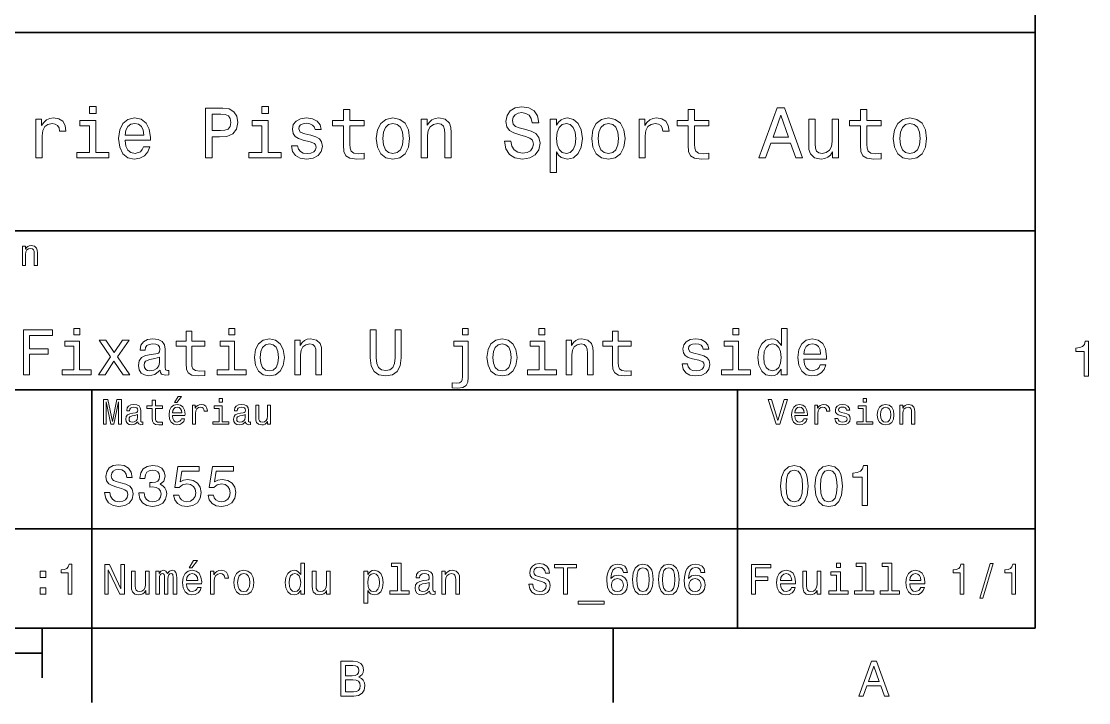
# Model space of a CAD drawing. Extents: x 0 to 420, y 0 to 297.
# Drawn here: x 307.9 to 415.4, y 2.5 to 71.1 of the extents above; entities that cross this region are included whole.
import ezdxf

# ---------------------------------------------------------------- set-up
doc = ezdxf.new("R2010")
doc.units = 0

msp = doc.modelspace()

# ---------------------------------------------------------------- linework, layer by layer
at = {"color": 7, "lineweight": 35}
for p, q in [((410, 10), (410, 287)), ((220, 70), (410, 70)), ((410, 70), (410, 10)), ((285, 50), (410, 50)), ((285, 34), (410, 34)), ((380, 10), (380, 34)), ((285, 20), (410, 20)), ((10, 10), (410, 10)), ((220, 10), (410, 10)), ((110, 7.5), (310, 7.5))]:
    msp.add_line(p, q, dxfattribs=at)
at = {"color": 7, "lineweight": 35, "ltscale": 0.35}
msp.add_line((315, 20), (315, 34), dxfattribs=at)
at = {"color": 7, "lineweight": 35, "ltscale": 0.25}
msp.add_line((315, 10), (315, 20), dxfattribs=at)
at = {"color": 7, "lineweight": 35, "ltscale": 0.125}
msp.add_line((310, 10), (310, 5), dxfattribs=at)
at = {"color": 7, "lineweight": 35, "ltscale": 0.1875}
for p, q in [((315, 10), (315, 2.5)), ((367.5, 10), (367.5, 2.5))]:
    msp.add_line(p, q, dxfattribs=at)
at = {"color": 7, "lineweight": 13}
for points in [[(315.439484, 62.554031), (314.76944, 62.554031), (314.76944, 61.833572), (315.439484, 61.833572)], [(326.462524, 57.381123), (327.125366, 57.381123), (327.125366, 59.492073), (327.860229, 59.492073), (328.602295, 59.528095), (329.193085, 59.780258), (329.574921, 60.270172), (329.70462, 60.940201), (329.60376, 61.559795), (329.315552, 62.013687), (328.840057, 62.287464), (328.19165, 62.381123), (326.462524, 62.381123)], [(332.788177, 62.554031), (332.118164, 62.554031), (332.118164, 61.833572), (332.788177, 61.833572)], [(357.20462, 59.030979), (356.549011, 59.030979), (356.693085, 58.267288), (357.053314, 57.70533), (357.608063, 57.366714), (358.357361, 57.244236), (359.099426, 57.359509), (359.654175, 57.67651), (360.007202, 58.17363), (360.136902, 58.82925), (360.028809, 59.420029), (359.726227, 59.801872), (359.236328, 60.054031), (358.580688, 60.241352), (358.018738, 60.378242), (357.651306, 60.536743), (357.442383, 60.767288), (357.377533, 61.127522), (357.442383, 61.451729), (357.6297, 61.696686), (357.917877, 61.862389), (358.314117, 61.920029), (358.71759, 61.84798), (359.034576, 61.653458), (359.24353, 61.32925), (359.344391, 60.889767), (360, 60.889767), (360, 60.904179), (359.884735, 61.581409), (359.546112, 62.085732), (359.01297, 62.402737), (358.292511, 62.510807), (357.644104, 62.402737), (357.139771, 62.100143), (356.815552, 61.631844), (356.700287, 61.026657), (356.793945, 60.486309), (357.067719, 60.118874), (357.5, 59.873917), (358.09079, 59.6866), (358.674347, 59.520893), (359.113831, 59.362389), (359.380402, 59.131844), (359.47406, 58.757202), (359.387604, 58.375359), (359.164276, 58.087173), (358.825653, 57.907059), (358.386169, 57.849422), (357.896271, 57.928673), (357.521606, 58.159222), (357.283875, 58.533859)], [(382.175781, 57.381123), (382.838623, 57.381123), (383.364563, 58.850864), (385.360229, 58.850864), (385.886169, 57.381123), (386.563416, 57.381123), (384.733429, 62.388329), (383.998566, 62.388329)], [(309.380402, 57.381123), (310.014404, 57.381123), (310.014404, 59.592937), (310.079254, 60.12608), (310.273773, 60.507923), (310.59079, 60.738472), (311.015839, 60.817722), (311.332855, 60.767288), (311.570618, 60.623199), (311.714691, 60.378242), (311.765137, 60.046829), (312.406342, 60.046829), (312.319885, 60.630402), (312.082123, 61.048271), (311.685883, 61.30043), (311.145538, 61.386887), (310.778107, 61.32925), (310.46109, 61.185158), (310.180115, 60.940201), (309.956757, 60.608788), (309.956757, 61.25), (309.380402, 61.25)], [(318.371765, 59.131844), (320.907776, 59.131844), (320.914978, 59.427231), (320.799713, 60.255764), (320.482697, 60.875359), (319.978394, 61.25), (319.30835, 61.386887), (318.65274, 61.242794), (318.148407, 60.839336), (317.824219, 60.183716), (317.708923, 59.319164), (317.816986, 58.432995), (318.141205, 57.78458), (318.638336, 57.381123), (319.286743, 57.244236), (319.848694, 57.337894), (320.309784, 57.582851), (320.648407, 57.971901), (320.842926, 58.490631), (320.216125, 58.490631), (320.086456, 58.20245), (319.899139, 57.986309), (319.365997, 57.8134), (318.955322, 57.892651), (318.645538, 58.14481), (318.443787, 58.555473), (318.371765, 59.110229)], [(328.011536, 61.76873), (328.443787, 61.725502), (328.760803, 61.588615), (328.94812, 61.336452), (329.01297, 60.940201), (328.940918, 60.522331), (328.746399, 60.270172), (328.414978, 60.140488), (327.96109, 60.104465), (327.125366, 60.104465), (327.125366, 61.76873)], [(337.060516, 59.636166), (336.44812, 59.780258), (335.994232, 59.945965), (335.842926, 60.28458), (335.886169, 60.522331), (336.037476, 60.695244), (336.28241, 60.803314), (336.635437, 60.846542), (336.97406, 60.803314), (337.240631, 60.67363), (337.413544, 60.479107), (337.485596, 60.219738), (338.105194, 60.219738), (338.105194, 60.23415), (337.997131, 60.70245), (337.701721, 61.069885), (337.240631, 61.30043), (336.635437, 61.386887), (336.023041, 61.30043), (335.576355, 61.062679), (335.29538, 60.709652), (335.208923, 60.262966), (335.273773, 59.830688), (335.475494, 59.528095), (335.806915, 59.311958), (336.289612, 59.16066), (336.995667, 58.987751), (337.427948, 58.807636), (337.543213, 58.663544), (337.586456, 58.447407), (337.521606, 58.180836), (337.348694, 57.979107), (337.067719, 57.849422), (336.693085, 57.806194), (336.296814, 57.849422), (336.008636, 58.000721), (335.814117, 58.245674), (335.734863, 58.584293), (335.122467, 58.584293), (335.223328, 58.007923), (335.518738, 57.590057), (335.98703, 57.337894), (336.635437, 57.244236), (337.312683, 57.337894), (337.809814, 57.590057), (338.112396, 57.993515), (338.220459, 58.519451), (338.141205, 58.973343), (337.917877, 59.283138), (337.550415, 59.484871)], [(340.353027, 60.579971), (340.353027, 58.64193), (340.39624, 58.015129), (340.597992, 57.582851), (341.001434, 57.330688), (341.685883, 57.244236), (342.43515, 57.280258), (342.43515, 57.827808), (341.887604, 57.78458), (341.390503, 57.842216), (341.123932, 58.022331), (341.008636, 58.324928), (340.98703, 58.75), (340.98703, 60.579971), (342.43515, 60.579971), (342.43515, 61.120316), (340.98703, 61.120316), (340.98703, 62.251438), (340.353027, 62.251438), (340.353027, 61.120316), (339.257935, 61.120316), (339.257935, 60.579971)], [(343.65274, 59.311958), (343.768005, 58.432995), (344.099426, 57.78458), (344.625366, 57.381123), (345.331421, 57.244236), (346.030273, 57.381123), (346.556213, 57.777374), (346.887604, 58.425793), (347.010101, 59.311958), (346.887604, 60.190922), (346.556213, 60.846542), (346.030273, 61.242794), (345.331421, 61.386887), (344.625366, 61.242794), (344.099426, 60.839336), (343.768005, 60.190922)], [(348.177246, 57.381123), (348.811249, 57.381123), (348.811249, 59.614552), (348.876099, 60.12608), (349.085022, 60.500717), (349.409241, 60.731266), (349.841492, 60.817722), (350.187317, 60.745674), (350.403473, 60.551151), (350.511536, 60.226944), (350.547546, 59.794666), (350.547546, 57.381123), (351.181549, 57.381123), (351.181549, 59.924351), (351.15274, 60.435879), (351.023071, 60.86095), (350.597992, 61.25), (349.93515, 61.386887), (349.567719, 61.336452), (349.257935, 61.199566), (348.991364, 60.969017), (348.78241, 60.659222), (348.78241, 61.25), (348.177246, 61.25)], [(361.786743, 60.652016), (361.786743, 61.25), (361.15274, 61.25), (361.15274, 55.882565), (361.786743, 55.882565), (361.786743, 57.971901), (362.010101, 57.633286), (362.262268, 57.409943), (362.896271, 57.244236), (363.501465, 57.381123), (363.976959, 57.791786), (364.286743, 58.440201), (364.402039, 59.319164), (364.286743, 60.190922), (363.976959, 60.839336), (363.501465, 61.242794), (362.896271, 61.386887), (362.550446, 61.343658), (362.255066, 61.206772), (362.002899, 60.976223)], [(365.338623, 59.311958), (365.453888, 58.432995), (365.785309, 57.78458), (366.311249, 57.381123), (367.017303, 57.244236), (367.716125, 57.381123), (368.242065, 57.777374), (368.573486, 58.425793), (368.695984, 59.311958), (368.573486, 60.190922), (368.242065, 60.846542), (367.716125, 61.242794), (367.017303, 61.386887), (366.311249, 61.242794), (365.785309, 60.839336), (365.453888, 60.190922)], [(370.100861, 57.381123), (370.734863, 57.381123), (370.734863, 59.592937), (370.799713, 60.12608), (370.994232, 60.507923), (371.311249, 60.738472), (371.736328, 60.817722), (372.053314, 60.767288), (372.291077, 60.623199), (372.435181, 60.378242), (372.485596, 60.046829), (373.126801, 60.046829), (373.040344, 60.630402), (372.802612, 61.048271), (372.406342, 61.30043), (371.865997, 61.386887), (371.498566, 61.32925), (371.181549, 61.185158), (370.900574, 60.940201), (370.677246, 60.608788), (370.677246, 61.25), (370.100861, 61.25)], [(375.050415, 60.579971), (375.050415, 58.64193), (375.093658, 58.015129), (375.29538, 57.582851), (375.698853, 57.330688), (376.383301, 57.244236), (377.132568, 57.280258), (377.132568, 57.827808), (376.585022, 57.78458), (376.087891, 57.842216), (375.82132, 58.022331), (375.706055, 58.324928), (375.684448, 58.75), (375.684448, 60.579971), (377.132568, 60.579971), (377.132568, 61.120316), (375.684448, 61.120316), (375.684448, 62.251438), (375.050415, 62.251438), (375.050415, 61.120316), (373.955322, 61.120316), (373.955322, 60.579971)], [(383.595093, 59.463257), (384.365997, 61.667866), (385.136902, 59.463257)], [(390.194519, 61.25), (389.560516, 61.25), (389.560516, 59.016571), (389.488464, 58.497837), (389.279541, 58.123196), (388.955322, 57.892651), (388.530243, 57.820602), (388.19165, 57.878242), (387.975494, 58.051151), (387.853027, 58.346542), (387.824219, 58.764408), (387.824219, 61.25), (387.190186, 61.25), (387.190186, 58.706772), (387.211792, 58.195244), (387.348694, 57.770172), (387.766571, 57.381123), (388.436584, 57.244236), (388.796814, 57.294666), (389.106628, 57.424351), (389.373199, 57.647694), (389.589325, 57.971901), (389.589325, 57.381123), (390.194519, 57.381123)], [(392.399109, 60.579971), (392.399109, 58.64193), (392.442352, 58.015129), (392.644073, 57.582851), (393.047546, 57.330688), (393.731995, 57.244236), (394.481262, 57.280258), (394.481262, 57.827808), (393.933716, 57.78458), (393.436584, 57.842216), (393.170013, 58.022331), (393.054749, 58.324928), (393.033142, 58.75), (393.033142, 60.579971), (394.481262, 60.579971), (394.481262, 61.120316), (393.033142, 61.120316), (393.033142, 62.251438), (392.399109, 62.251438), (392.399109, 61.120316), (391.304016, 61.120316), (391.304016, 60.579971)], [(395.698853, 59.311958), (395.814117, 58.432995), (396.145508, 57.78458), (396.671448, 57.381123), (397.377502, 57.244236), (398.076355, 57.381123), (398.602295, 57.777374), (398.933716, 58.425793), (399.056183, 59.311958), (398.933716, 60.190922), (398.602295, 60.846542), (398.076355, 61.242794), (397.377502, 61.386887), (396.671448, 61.242794), (396.145508, 60.839336), (395.814117, 60.190922)], [(315.417877, 57.914265), (315.417877, 61.120316), (313.789612, 61.120316), (313.789612, 60.579971), (314.783875, 60.579971), (314.783875, 57.914265), (313.48703, 57.914265), (313.48703, 57.381123), (316.729095, 57.381123), (316.729095, 57.914265)], [(318.371765, 59.664986), (318.451019, 60.162102), (318.645538, 60.529537), (318.940918, 60.75288), (319.329956, 60.83213), (319.711823, 60.75288), (320.007202, 60.529537), (320.187317, 60.162102), (320.252167, 59.664986)], [(332.766571, 57.914265), (332.766571, 61.120316), (331.138336, 61.120316), (331.138336, 60.579971), (332.132568, 60.579971), (332.132568, 57.914265), (330.835724, 57.914265), (330.835724, 57.381123), (334.07782, 57.381123), (334.07782, 57.914265)], [(344.301147, 59.319164), (344.365997, 59.967579), (344.567719, 60.435879), (344.891937, 60.72406), (345.331421, 60.824928), (345.763702, 60.72406), (346.087891, 60.443081), (346.289612, 59.967579), (346.361664, 59.319164), (346.289612, 58.663544), (346.087891, 58.188038), (345.763702, 57.899853), (345.331421, 57.806194), (344.891937, 57.899853), (344.567719, 58.188038), (344.365997, 58.663544)], [(362.788208, 57.8134), (362.363129, 57.907059), (362.053314, 58.195244), (361.858795, 58.663544), (361.793945, 59.319164), (361.858795, 59.967579), (362.053314, 60.435879), (362.363129, 60.716858), (362.788208, 60.817722), (363.177246, 60.716858), (363.48703, 60.428673), (363.68158, 59.960373), (363.753601, 59.319164), (363.68158, 58.67075), (363.48703, 58.195244), (363.177246, 57.907059)], [(365.98703, 59.319164), (366.05188, 59.967579), (366.253601, 60.435879), (366.57782, 60.72406), (367.017303, 60.824928), (367.449585, 60.72406), (367.773773, 60.443081), (367.975525, 59.967579), (368.047546, 59.319164), (367.975525, 58.663544), (367.773773, 58.188038), (367.449585, 57.899853), (367.017303, 57.806194), (366.57782, 57.899853), (366.253601, 58.188038), (366.05188, 58.663544)], [(396.34726, 59.319164), (396.412109, 59.967579), (396.613831, 60.435879), (396.938019, 60.72406), (397.377502, 60.824928), (397.809784, 60.72406), (398.134003, 60.443081), (398.335724, 59.967579), (398.407776, 59.319164), (398.335724, 58.663544), (398.134003, 58.188038), (397.809784, 57.899853), (397.377502, 57.806194), (396.938019, 57.899853), (396.613831, 58.188038), (396.412109, 58.663544)], [(308.024506, 46.530979), (308.341492, 46.530979), (308.341492, 47.647694), (308.373932, 47.903458), (308.478394, 48.090778), (308.640503, 48.206051), (308.856628, 48.249279), (309.029541, 48.213257), (309.137604, 48.115993), (309.19165, 47.953888), (309.209656, 47.737751), (309.209656, 46.530979), (309.526672, 46.530979), (309.526672, 47.802593), (309.512238, 48.058357), (309.447418, 48.270893), (309.234863, 48.465416), (308.903473, 48.533859), (308.719727, 48.508644), (308.56485, 48.440201), (308.431549, 48.324928), (308.327087, 48.170029), (308.327087, 48.465416), (308.024506, 48.465416)], [(308.136169, 35.530258), (308.739197, 35.530258), (308.739197, 37.598701), (310.632568, 37.598701), (310.632568, 38.136887), (308.739197, 38.136887), (308.739197, 39.485588), (311.067017, 39.485588), (311.067017, 40.030258), (308.136169, 40.030258)], [(313.790344, 40.185879), (313.187347, 40.185879), (313.187347, 39.537464), (313.790344, 39.537464)], [(324.502167, 38.409222), (324.502167, 36.664986), (324.541077, 36.100864), (324.722626, 35.711815), (325.085754, 35.484871), (325.701752, 35.407059), (326.376099, 35.43948), (326.376099, 35.932274), (325.883301, 35.893372), (325.435883, 35.945244), (325.195984, 36.107349), (325.092224, 36.379681), (325.072784, 36.762245), (325.072784, 38.409222), (326.376099, 38.409222), (326.376099, 38.895531), (325.072784, 38.895531), (325.072784, 39.913544), (324.502167, 39.913544), (324.502167, 38.895531), (323.516571, 38.895531), (323.516571, 38.409222)], [(329.404205, 40.185879), (328.801178, 40.185879), (328.801178, 39.537464), (329.404205, 39.537464)], [(343.046844, 37.242073), (343.137634, 36.431557), (343.422913, 35.854465), (343.90274, 35.523773), (344.596558, 35.407059), (345.283875, 35.523773), (345.763702, 35.854465), (346.049011, 36.425072), (346.146271, 37.242073), (346.146271, 40.030258), (345.543243, 40.030258), (345.543243, 37.209652), (345.484894, 36.658501), (345.309814, 36.262966), (345.011536, 36.029537), (344.596558, 35.951729), (344.16861, 36.029537), (343.870331, 36.262966), (343.695251, 36.652016), (343.643372, 37.209652), (343.643372, 40.030258), (343.046844, 40.030258)], [(352.909241, 40.185879), (352.338623, 40.185879), (352.338623, 39.537464), (352.909241, 39.537464)], [(360.631866, 40.185879), (360.028839, 40.185879), (360.028839, 39.537464), (360.631866, 39.537464)], [(367.440216, 38.409222), (367.440216, 36.664986), (367.479126, 36.100864), (367.660675, 35.711815), (368.023773, 35.484871), (368.639771, 35.407059), (369.314117, 35.43948), (369.314117, 35.932274), (368.82135, 35.893372), (368.373932, 35.945244), (368.134003, 36.107349), (368.030273, 36.379681), (368.010803, 36.762245), (368.010803, 38.409222), (369.314117, 38.409222), (369.314117, 38.895531), (368.010803, 38.895531), (368.010803, 39.913544), (367.440216, 39.913544), (367.440216, 38.895531), (366.45462, 38.895531), (366.45462, 38.409222)], [(380.149139, 40.185879), (379.546112, 40.185879), (379.546112, 39.537464), (380.149139, 39.537464)], [(384.42868, 36.068443), (384.42868, 35.530258), (384.999298, 35.530258), (384.999298, 40.185879), (384.435181, 40.185879), (384.435181, 38.480545), (384.000732, 38.973343), (383.734863, 39.090057), (383.430115, 39.135445), (382.878967, 39.005764), (382.451019, 38.642651), (382.172211, 38.059078), (382.074951, 37.274494), (382.172211, 36.489914), (382.451019, 35.899857), (382.878967, 35.530258), (383.430115, 35.407059), (383.734863, 35.45245), (384.007202, 35.569164)], [(313.770905, 36.010086), (313.770905, 38.895531), (312.305481, 38.895531), (312.305481, 38.409222), (313.200317, 38.409222), (313.200317, 36.010086), (312.033142, 36.010086), (312.033142, 35.530258), (314.951019, 35.530258), (314.951019, 36.010086)], [(316.345123, 35.530258), (317.239929, 36.885445), (318.160675, 35.530258), (318.847992, 35.530258), (317.603027, 37.326366), (318.776672, 39.012245), (318.115295, 39.012245), (317.265869, 37.747837), (316.416443, 39.012245), (315.742096, 39.012245), (316.896271, 37.319885), (315.677246, 35.530258)], [(321.902039, 35.98415), (321.902039, 35.964695), (321.934448, 35.744236), (322.031708, 35.588615), (322.440216, 35.465416), (322.757935, 35.517288), (322.757935, 35.958214), (322.621765, 35.938759), (322.440216, 36.023052), (322.407806, 36.282421), (322.407806, 38.085014), (322.329987, 38.545387), (322.103027, 38.869595), (321.70752, 39.064121), (321.149872, 39.135445), (320.605194, 39.057636), (320.203186, 38.837173), (319.950317, 38.493515), (319.865997, 38.039623), (319.865997, 38.000721), (320.378265, 38.000721), (320.423645, 38.273052), (320.566284, 38.467579), (320.799713, 38.584293), (321.130432, 38.629681), (321.448151, 38.59726), (321.675079, 38.5), (321.811249, 38.331409), (321.856628, 38.09798), (321.830719, 37.825645), (321.726959, 37.68948), (321.46759, 37.624638), (320.981293, 37.572765), (320.423645, 37.456051), (320.028107, 37.248558), (319.794678, 36.924351), (319.723358, 36.444523), (319.788208, 36.016571), (319.989197, 35.698845), (320.313416, 35.497837), (320.760834, 35.426514), (321.363861, 35.562679)], [(329.384735, 36.010086), (329.384735, 38.895531), (327.919312, 38.895531), (327.919312, 38.409222), (328.814148, 38.409222), (328.814148, 36.010086), (327.646973, 36.010086), (327.646973, 35.530258), (330.56485, 35.530258), (330.56485, 36.010086)], [(331.375366, 37.268009), (331.479126, 36.476944), (331.777405, 35.893372), (332.250732, 35.530258), (332.886169, 35.407059), (333.515137, 35.530258), (333.988495, 35.886887), (334.286743, 36.470459), (334.396973, 37.268009), (334.286743, 38.059078), (333.988495, 38.649136), (333.515137, 39.005764), (332.886169, 39.135445), (332.250732, 39.005764), (331.777405, 38.642651), (331.479126, 38.059078)], [(335.447418, 35.530258), (336.018036, 35.530258), (336.018036, 37.540344), (336.076385, 38.000721), (336.264435, 38.337894), (336.556213, 38.545387), (336.945251, 38.623199), (337.2565, 38.558357), (337.451019, 38.383286), (337.548279, 38.091499), (337.580719, 37.70245), (337.580719, 35.530258), (338.151306, 35.530258), (338.151306, 37.819164), (338.125366, 38.279537), (338.008667, 38.662102), (337.626099, 39.012245), (337.029541, 39.135445), (336.698853, 39.090057), (336.420044, 38.966858), (336.180115, 38.759365), (335.992096, 38.480545), (335.992096, 39.012245), (335.447418, 39.012245)], [(351.288208, 34.719738), (351.288208, 34.207493), (351.871765, 34.175072), (352.371033, 34.239914), (352.688782, 34.440922), (352.857361, 34.791065), (352.909241, 35.290344), (352.909241, 38.895531), (351.443817, 38.895531), (351.443817, 38.409222), (352.338623, 38.409222), (352.338623, 35.335735), (352.312683, 35.024494), (352.228394, 34.829971), (352.040344, 34.719738), (351.722626, 34.687317)], [(354.796112, 37.268009), (354.899872, 36.476944), (355.198151, 35.893372), (355.671478, 35.530258), (356.306915, 35.407059), (356.935883, 35.530258), (357.409241, 35.886887), (357.70752, 36.470459), (357.817749, 37.268009), (357.70752, 38.059078), (357.409241, 38.649136), (356.935883, 39.005764), (356.306915, 39.135445), (355.671478, 39.005764), (355.198151, 38.642651), (354.899872, 38.059078)], [(360.612396, 36.010086), (360.612396, 38.895531), (359.146973, 38.895531), (359.146973, 38.409222), (360.041809, 38.409222), (360.041809, 36.010086), (358.874634, 36.010086), (358.874634, 35.530258), (361.792511, 35.530258), (361.792511, 36.010086)], [(362.771606, 35.530258), (363.342224, 35.530258), (363.342224, 37.540344), (363.400574, 38.000721), (363.588623, 38.337894), (363.880402, 38.545387), (364.26947, 38.623199), (364.580688, 38.558357), (364.775238, 38.383286), (364.872498, 38.091499), (364.904907, 37.70245), (364.904907, 35.530258), (365.475525, 35.530258), (365.475525, 37.819164), (365.449585, 38.279537), (365.332855, 38.662102), (364.950287, 39.012245), (364.35376, 39.135445), (364.023071, 39.090057), (363.744263, 38.966858), (363.504333, 38.759365), (363.316284, 38.480545), (363.316284, 39.012245), (362.771606, 39.012245)], [(376.187317, 37.559795), (375.636169, 37.68948), (375.227661, 37.838615), (375.091492, 38.143372), (375.130432, 38.357346), (375.266571, 38.512966), (375.487061, 38.610229), (375.804749, 38.649136), (376.109528, 38.610229), (376.349426, 38.493515), (376.505066, 38.318443), (376.569885, 38.085014), (377.127533, 38.085014), (377.127533, 38.09798), (377.030273, 38.519451), (376.764404, 38.850143), (376.349426, 39.057636), (375.804749, 39.135445), (375.253601, 39.057636), (374.851593, 38.843658), (374.598724, 38.525936), (374.520905, 38.123917), (374.579254, 37.734871), (374.760803, 37.462536), (375.059082, 37.268009), (375.49353, 37.131844), (376.128967, 36.976223), (376.518005, 36.814121), (376.621765, 36.684437), (376.660675, 36.489914), (376.602325, 36.25), (376.446716, 36.068443), (376.193817, 35.951729), (375.856628, 35.912823), (375.5, 35.951729), (375.240662, 36.087894), (375.065582, 36.308357), (374.994263, 36.61311), (374.443085, 36.61311), (374.533875, 36.094379), (374.799713, 35.7183), (375.221191, 35.491352), (375.804749, 35.407059), (376.414276, 35.491352), (376.861694, 35.7183), (377.134033, 36.081409), (377.231262, 36.554752), (377.159943, 36.963257), (376.958954, 37.242073), (376.628235, 37.42363)], [(380.1297, 36.010086), (380.1297, 38.895531), (378.664276, 38.895531), (378.664276, 38.409222), (379.559082, 38.409222), (379.559082, 36.010086), (378.391937, 36.010086), (378.391937, 35.530258), (381.309814, 35.530258), (381.309814, 36.010086)], [(386.69165, 37.105907), (388.97406, 37.105907), (388.98056, 37.371758), (388.876801, 38.117435), (388.591492, 38.675072), (388.137634, 39.012245), (387.534607, 39.135445), (386.944519, 39.005764), (386.490662, 38.642651), (386.198853, 38.052593), (386.095093, 37.274494), (386.192383, 36.476944), (386.484161, 35.893372), (386.93158, 35.530258), (387.515137, 35.407059), (388.020905, 35.491352), (388.435883, 35.711815), (388.740662, 36.061958), (388.91571, 36.528816), (388.351593, 36.528816), (388.234863, 36.269451), (388.066284, 36.074928), (387.586456, 35.919308), (387.216858, 35.990631), (386.938049, 36.217579), (386.7565, 36.587173), (386.69165, 37.086452)], [(414.909241, 35.366787), (415.368164, 35.366787), (415.368164, 38.892002), (415.025208, 38.892002), (414.934448, 38.584366), (414.752899, 38.377594), (414.475525, 38.256557), (414.092224, 38.216209), (414.092224, 37.858143), (414.909241, 37.858143)], [(331.958954, 37.274494), (332.017303, 37.858067), (332.198853, 38.279537), (332.490662, 38.538902), (332.886169, 38.629681), (333.275238, 38.538902), (333.567017, 38.286022), (333.748566, 37.858067), (333.813416, 37.274494), (333.748566, 36.684437), (333.567017, 36.256481), (333.275238, 35.997116), (332.886169, 35.912823), (332.490662, 35.997116), (332.198853, 36.256481), (332.017303, 36.684437)], [(355.3797, 37.274494), (355.438049, 37.858067), (355.619598, 38.279537), (355.911377, 38.538902), (356.306915, 38.629681), (356.695984, 38.538902), (356.987762, 38.286022), (357.169312, 37.858067), (357.234161, 37.274494), (357.169312, 36.684437), (356.987762, 36.256481), (356.695984, 35.997116), (356.306915, 35.912823), (355.911377, 35.997116), (355.619598, 36.256481), (355.438049, 36.684437)], [(383.527405, 38.623199), (383.903473, 38.532421), (384.188782, 38.279537), (384.357361, 37.858067), (384.422211, 37.274494), (384.357361, 36.684437), (384.188782, 36.262966), (383.903473, 36.003601), (383.527405, 35.919308), (383.170776, 36.003601), (382.898438, 36.262966), (382.716858, 36.690922), (382.658508, 37.274494), (382.716858, 37.851585), (382.898438, 38.273052), (383.170776, 38.532421)], [(386.69165, 37.585735), (386.76297, 38.033138), (386.938049, 38.363831), (387.203918, 38.564842), (387.554047, 38.636166), (387.897705, 38.564842), (388.163544, 38.363831), (388.325653, 38.033138), (388.384033, 37.585735)], [(321.837189, 36.749279), (321.759369, 36.412102), (321.55188, 36.152737), (321.240662, 35.98415), (320.858093, 35.925793), (320.611694, 35.958214), (320.436615, 36.061958), (320.326385, 36.243515), (320.293976, 36.496395), (320.319885, 36.723343), (320.423645, 36.885445), (320.838623, 37.067001), (321.363861, 37.14481), (321.837189, 37.30043)], [(323.341492, 32.728386), (323.554047, 32.728386), (324.054749, 33.340778), (323.701721, 33.340778)], [(316.183716, 30.530979), (316.46109, 30.530979), (316.46109, 32.80043), (316.929382, 30.530979), (317.239197, 30.530979), (317.703888, 32.80043), (317.703888, 30.530979), (317.984863, 30.530979), (317.984863, 33.030979), (317.54538, 33.030979), (317.08429, 30.826368), (316.626801, 33.030979), (316.183716, 33.030979)], [(319.656342, 30.78314), (319.656342, 30.772333), (319.674347, 30.649855), (319.728394, 30.5634), (319.955322, 30.494957), (320.131836, 30.523775), (320.131836, 30.768732), (320.056183, 30.757925), (319.955322, 30.804754), (319.937317, 30.948847), (319.937317, 31.950287), (319.894104, 32.206051), (319.768005, 32.386166), (319.548279, 32.494236), (319.238464, 32.533859), (318.935883, 32.490635), (318.712524, 32.368156), (318.572052, 32.177231), (318.525208, 31.925072), (318.525208, 31.903458), (318.809784, 31.903458), (318.835022, 32.054756), (318.914276, 32.162823), (319.043945, 32.227665), (319.227661, 32.25288), (319.404175, 32.234871), (319.530273, 32.180836), (319.605896, 32.087173), (319.631134, 31.957493), (319.61673, 31.806194), (319.559082, 31.730547), (319.414978, 31.694523), (319.144806, 31.665705), (318.835022, 31.600864), (318.615265, 31.48559), (318.485596, 31.305475), (318.445953, 31.038904), (318.481995, 30.801151), (318.593658, 30.62464), (318.773773, 30.512968), (319.022339, 30.473343), (319.357361, 30.54899)], [(321.100861, 32.130402), (321.100861, 31.161383), (321.122467, 30.847982), (321.223328, 30.631844), (321.425079, 30.505762), (321.767303, 30.462536), (322.141937, 30.480547), (322.141937, 30.754322), (321.868164, 30.732708), (321.619598, 30.761526), (321.486298, 30.851583), (321.42868, 31.002882), (321.417877, 31.215418), (321.417877, 32.130402), (322.141937, 32.130402), (322.141937, 32.400574), (321.417877, 32.400574), (321.417877, 32.966137), (321.100861, 32.966137), (321.100861, 32.400574), (320.553314, 32.400574), (320.553314, 32.130402)], [(323.121765, 31.40634), (324.389771, 31.40634), (324.393372, 31.554033), (324.335724, 31.9683), (324.177246, 32.278099), (323.925079, 32.465416), (323.590057, 32.533859), (323.262238, 32.461815), (323.010101, 32.260086), (322.847992, 31.932276), (322.790344, 31.5), (322.844391, 31.056915), (323.00647, 30.732708), (323.255035, 30.530979), (323.579254, 30.462536), (323.860229, 30.509365), (324.09079, 30.631844), (324.260101, 30.826368), (324.357361, 31.085733), (324.043945, 31.085733), (323.979095, 30.941643), (323.885437, 30.833572), (323.618866, 30.747118), (323.413544, 30.786743), (323.258636, 30.912823), (323.157776, 31.118155), (323.121765, 31.395533)], [(323.121765, 31.672911), (323.161377, 31.921469), (323.258636, 32.105186), (323.406342, 32.216858), (323.600861, 32.256485), (323.791779, 32.216858), (323.939484, 32.105186), (324.029541, 31.921469), (324.061951, 31.672911)], [(325.131836, 30.530979), (325.448853, 30.530979), (325.448853, 31.636887), (325.481262, 31.903458), (325.578522, 32.094379), (325.73703, 32.209652), (325.949554, 32.249279), (326.108063, 32.224064), (326.226959, 32.152016), (326.298981, 32.029537), (326.324219, 31.863832), (326.644806, 31.863832), (326.601593, 32.155621), (326.482697, 32.364552), (326.284576, 32.490635), (326.014404, 32.533859), (325.830688, 32.505043), (325.67218, 32.432995), (325.531708, 32.310516), (325.420044, 32.144814), (325.420044, 32.465416), (325.131836, 32.465416)], [(328.150574, 30.79755), (328.150574, 32.400574), (327.336456, 32.400574), (327.336456, 32.130402), (327.833588, 32.130402), (327.833588, 30.79755), (327.18515, 30.79755), (327.18515, 30.530979), (328.806183, 30.530979), (328.806183, 30.79755)], [(328.161377, 33.117435), (327.826355, 33.117435), (327.826355, 32.757202), (328.161377, 32.757202)], [(330.499268, 30.78314), (330.499268, 30.772333), (330.517303, 30.649855), (330.57132, 30.5634), (330.798279, 30.494957), (330.974792, 30.523775), (330.974792, 30.768732), (330.899139, 30.757925), (330.798279, 30.804754), (330.780273, 30.948847), (330.780273, 31.950287), (330.73703, 32.206051), (330.610962, 32.386166), (330.391205, 32.494236), (330.081421, 32.533859), (329.778809, 32.490635), (329.555481, 32.368156), (329.414978, 32.177231), (329.368164, 31.925072), (329.368164, 31.903458), (329.65274, 31.903458), (329.677948, 32.054756), (329.757202, 32.162823), (329.886902, 32.227665), (330.070618, 32.25288), (330.247131, 32.234871), (330.373199, 32.180836), (330.448853, 32.087173), (330.47406, 31.957493), (330.459656, 31.806194), (330.402008, 31.730547), (330.257935, 31.694523), (329.987762, 31.665705), (329.677948, 31.600864), (329.458221, 31.48559), (329.328522, 31.305475), (329.28891, 31.038904), (329.324921, 30.801151), (329.436584, 30.62464), (329.616699, 30.512968), (329.865265, 30.473343), (330.200287, 30.54899)], [(333.010071, 32.465416), (332.693085, 32.465416), (332.693085, 31.348703), (332.657074, 31.089336), (332.552582, 30.902016), (332.390503, 30.786743), (332.177948, 30.750719), (332.008636, 30.779539), (331.900574, 30.865993), (331.839325, 31.013687), (331.824921, 31.222622), (331.824921, 32.465416), (331.507935, 32.465416), (331.507935, 31.193804), (331.518738, 30.93804), (331.587189, 30.725504), (331.796112, 30.530979), (332.131134, 30.462536), (332.311249, 30.487751), (332.466125, 30.552593), (332.599426, 30.664265), (332.707489, 30.826368), (332.707489, 30.530979), (333.010071, 30.530979)], [(384.71109, 33.03458), (384.08429, 30.905619), (383.439484, 33.03458), (383.09726, 33.03458), (383.904175, 30.530979), (384.264404, 30.530979), (385.053314, 33.03458)], [(385.784576, 31.40634), (387.052582, 31.40634), (387.056183, 31.554033), (386.998566, 31.9683), (386.840057, 32.278099), (386.587891, 32.465416), (386.252869, 32.533859), (385.925079, 32.461815), (385.672913, 32.260086), (385.510803, 31.932276), (385.453156, 31.5), (385.507202, 31.056915), (385.669312, 30.732708), (385.917877, 30.530979), (386.242065, 30.462536), (386.523041, 30.509365), (386.753601, 30.631844), (386.922913, 30.826368), (387.020172, 31.085733), (386.706787, 31.085733), (386.641937, 30.941643), (386.548279, 30.833572), (386.281708, 30.747118), (386.076355, 30.786743), (385.921478, 30.912823), (385.820618, 31.118155), (385.784576, 31.395533)], [(385.784576, 31.672911), (385.824219, 31.921469), (385.921478, 32.105186), (386.069153, 32.216858), (386.263702, 32.256485), (386.45462, 32.216858), (386.602295, 32.105186), (386.692352, 31.921469), (386.724792, 31.672911)], [(387.794678, 30.530979), (388.111664, 30.530979), (388.111664, 31.636887), (388.144104, 31.903458), (388.241364, 32.094379), (388.399841, 32.209652), (388.612396, 32.249279), (388.770905, 32.224064), (388.889771, 32.152016), (388.961823, 32.029537), (388.98703, 31.863832), (389.307648, 31.863832), (389.264404, 32.155621), (389.145538, 32.364552), (388.947418, 32.490635), (388.677246, 32.533859), (388.49353, 32.505043), (388.335022, 32.432995), (388.194519, 32.310516), (388.082855, 32.144814), (388.082855, 32.465416), (387.794678, 32.465416)], [(390.791779, 31.658501), (390.485596, 31.730547), (390.258636, 31.8134), (390.182983, 31.982708), (390.20462, 32.101585), (390.280273, 32.188038), (390.40274, 32.242073), (390.579254, 32.263687), (390.748566, 32.242073), (390.881836, 32.177231), (390.968292, 32.079971), (391.004333, 31.950287), (391.314117, 31.950287), (391.314117, 31.957493), (391.260101, 32.191643), (391.112396, 32.375359), (390.881836, 32.490635), (390.579254, 32.533859), (390.273041, 32.490635), (390.049713, 32.371758), (389.90921, 32.195244), (389.865997, 31.971901), (389.898407, 31.755764), (389.999268, 31.604465), (390.164978, 31.496397), (390.406342, 31.420748), (390.759369, 31.334293), (390.975494, 31.244236), (391.033142, 31.17219), (391.054749, 31.064121), (391.022339, 30.930836), (390.935883, 30.829971), (390.79538, 30.765129), (390.608063, 30.743515), (390.409943, 30.765129), (390.265839, 30.840778), (390.168579, 30.963255), (390.128967, 31.132565), (389.822754, 31.132565), (389.873199, 30.844379), (390.020905, 30.635447), (390.255035, 30.509365), (390.579254, 30.462536), (390.917877, 30.509365), (391.166412, 30.635447), (391.317719, 30.837175), (391.371765, 31.100143), (391.332123, 31.327089), (391.220459, 31.481987), (391.036743, 31.582851)], [(392.981995, 30.79755), (392.981995, 32.400574), (392.167877, 32.400574), (392.167877, 32.130402), (392.664978, 32.130402), (392.664978, 30.79755), (392.016571, 30.79755), (392.016571, 30.530979), (393.637604, 30.530979), (393.637604, 30.79755)], [(392.992798, 33.117435), (392.657776, 33.117435), (392.657776, 32.757202), (392.992798, 32.757202)], [(394.087891, 31.496397), (394.145538, 31.056915), (394.311249, 30.732708), (394.574219, 30.530979), (394.927246, 30.462536), (395.276672, 30.530979), (395.539612, 30.729107), (395.705322, 31.053314), (395.766571, 31.496397), (395.705322, 31.935879), (395.539612, 32.263687), (395.276672, 32.461815), (394.927246, 32.533859), (394.574219, 32.461815), (394.311249, 32.260086), (394.145538, 31.935879)], [(394.412109, 31.5), (394.444519, 31.824207), (394.54538, 32.058357), (394.707489, 32.20245), (394.927246, 32.25288), (395.143372, 32.20245), (395.305481, 32.061958), (395.406342, 31.824207), (395.442352, 31.5), (395.406342, 31.17219), (395.305481, 30.934437), (395.143372, 30.790344), (394.927246, 30.743515), (394.707489, 30.790344), (394.54538, 30.934437), (394.444519, 31.17219)], [(396.350159, 30.530979), (396.667145, 30.530979), (396.667145, 31.647694), (396.699554, 31.903458), (396.804047, 32.090778), (396.966125, 32.206051), (397.182281, 32.249279), (397.355194, 32.213257), (397.463257, 32.115993), (397.517303, 31.95389), (397.535309, 31.737751), (397.535309, 30.530979), (397.852295, 30.530979), (397.852295, 31.802593), (397.837891, 32.058357), (397.773041, 32.270893), (397.560516, 32.465416), (397.229095, 32.533859), (397.04538, 32.508644), (396.890503, 32.440201), (396.757202, 32.324928), (396.65274, 32.170029), (396.65274, 32.465416), (396.350159, 32.465416)], [(319.620331, 31.208212), (319.577087, 31.020893), (319.461823, 30.876801), (319.28891, 30.78314), (319.076355, 30.750719), (318.939484, 30.768732), (318.842224, 30.826368), (318.780975, 30.927233), (318.76297, 31.067722), (318.777374, 31.193804), (318.835022, 31.283861), (319.065552, 31.384726), (319.357361, 31.427954), (319.620331, 31.514408)], [(330.463257, 31.208212), (330.420044, 31.020893), (330.304749, 30.876801), (330.131836, 30.78314), (329.919312, 30.750719), (329.78241, 30.768732), (329.68515, 30.826368), (329.623932, 30.927233), (329.605896, 31.067722), (329.620331, 31.193804), (329.677948, 31.283861), (329.908508, 31.384726), (330.200287, 31.427954), (330.463257, 31.514408)], [(316.824219, 23.680117), (316.299713, 23.680117), (316.414978, 23.069164), (316.703156, 22.619596), (317.146973, 22.348703), (317.746399, 22.250721), (318.340057, 22.342941), (318.783875, 22.596542), (319.066284, 22.994238), (319.170044, 23.518732), (319.083588, 23.991356), (318.841492, 24.296831), (318.449554, 24.49856), (317.925079, 24.648417), (317.475494, 24.757925), (317.181549, 24.884727), (317.014404, 25.069164), (316.962524, 25.357349), (317.014404, 25.616714), (317.164276, 25.812681), (317.394806, 25.945246), (317.711823, 25.991356), (318.034576, 25.933718), (318.288177, 25.778099), (318.455322, 25.518732), (318.536011, 25.167149), (319.060516, 25.167149), (319.060516, 25.178675), (318.968292, 25.720463), (318.697418, 26.12392), (318.270905, 26.377522), (317.694519, 26.463978), (317.175781, 26.377522), (316.772339, 26.135448), (316.51297, 25.760807), (316.420746, 25.276657), (316.495667, 24.844381), (316.714691, 24.550434), (317.060516, 24.354467), (317.533142, 24.204613), (318, 24.072046), (318.351593, 23.945246), (318.56485, 23.760807), (318.639771, 23.461096), (318.570618, 23.155621), (318.391937, 22.925074), (318.121033, 22.780981), (317.76944, 22.734871), (317.377533, 22.798271), (317.07782, 22.98271), (316.887604, 23.282421)], [(319.752167, 23.616716), (319.752167, 23.57637), (319.844391, 23.023056), (320.115265, 22.60807), (320.541779, 22.342941), (321.106628, 22.244957), (321.706055, 22.342941), (322.155609, 22.596542), (322.443817, 23), (322.547546, 23.518732), (322.501434, 23.858791), (322.374634, 24.135448), (322.167145, 24.348703), (321.890503, 24.504324), (322.265137, 24.815563), (322.397705, 25.311239), (322.311249, 25.760807), (322.063416, 26.100864), (321.659943, 26.314121), (321.106628, 26.38905), (320.587891, 26.296831), (320.190216, 26.043228), (319.930847, 25.639771), (319.844391, 25.103746), (319.844391, 25.063402), (320.357361, 25.063402), (320.403473, 25.432278), (320.553314, 25.697407), (320.79538, 25.858791), (321.135437, 25.916428), (321.43515, 25.870317), (321.654175, 25.749281), (321.786743, 25.553314), (321.838623, 25.288185), (321.786743, 25.005764), (321.648407, 24.815563), (321.406342, 24.700289), (321.07782, 24.665707), (320.853027, 24.671471), (320.853027, 24.216139), (321.135437, 24.227667), (321.498566, 24.175793), (321.76944, 24.037464), (321.930847, 23.812681), (321.988464, 23.518732), (321.925079, 23.184439), (321.757935, 22.9366), (321.492798, 22.780981), (321.141205, 22.729107), (320.778107, 22.786745), (320.51297, 22.959656), (320.345825, 23.236313), (320.28241, 23.616716)], [(323.244965, 23.40346), (323.371765, 22.930836), (323.654175, 22.56196), (324.069153, 22.331413), (324.599426, 22.244957), (325.181549, 22.348703), (325.636902, 22.631124), (325.925079, 23.080692), (326.034576, 23.657061), (325.936584, 24.193085), (325.659943, 24.613834), (325.227661, 24.884727), (324.668579, 24.98271), (324.236298, 24.913546), (323.902008, 24.723343), (324.063416, 25.801153), (325.815552, 25.801153), (325.815552, 26.273777), (323.677246, 26.273777), (323.360229, 24.152739), (323.82132, 24.152739), (324.155609, 24.423632), (324.582123, 24.521614), (324.951019, 24.458214), (325.233429, 24.273777), (325.412109, 23.991356), (325.475494, 23.628242), (325.412109, 23.265131), (325.227661, 22.98271), (324.945251, 22.804035), (324.582123, 22.740635), (324.276672, 22.780981), (324.040344, 22.913546), (323.867432, 23.121038), (323.780975, 23.40346)], [(326.714691, 23.40346), (326.841492, 22.930836), (327.123932, 22.56196), (327.53891, 22.331413), (328.069153, 22.244957), (328.651306, 22.348703), (329.106628, 22.631124), (329.394806, 23.080692), (329.504333, 23.657061), (329.406342, 24.193085), (329.129669, 24.613834), (328.697418, 24.884727), (328.138336, 24.98271), (327.706055, 24.913546), (327.371765, 24.723343), (327.533142, 25.801153), (329.285309, 25.801153), (329.285309, 26.273777), (327.146973, 26.273777), (326.829956, 24.152739), (327.291077, 24.152739), (327.625366, 24.423632), (328.05188, 24.521614), (328.420746, 24.458214), (328.703156, 24.273777), (328.881836, 23.991356), (328.945251, 23.628242), (328.881836, 23.265131), (328.697418, 22.98271), (328.414978, 22.804035), (328.05188, 22.740635), (327.746399, 22.780981), (327.510071, 22.913546), (327.337189, 23.121038), (327.250732, 23.40346)], [(384.345825, 24.314121), (384.432281, 23.409224), (384.703156, 22.763689), (385.135437, 22.371759), (385.734863, 22.244957), (386.328522, 22.371759), (386.760803, 22.763689), (387.02594, 23.409224), (387.118164, 24.314121), (387.02594, 25.213257), (386.916412, 25.570606), (386.760803, 25.864553), (386.328522, 26.256485), (385.734863, 26.38905), (385.135437, 26.256485), (384.703156, 25.858791), (384.432281, 25.213257)], [(384.899139, 24.314121), (384.945251, 25.011528), (385.089325, 25.51297), (385.348694, 25.806917), (385.734863, 25.910664), (386.115265, 25.806917), (386.374634, 25.51297), (386.518738, 25.011528), (386.56485, 24.314121), (386.518738, 23.610952), (386.374634, 23.10951), (386.115265, 22.815563), (385.734863, 22.717581), (385.348694, 22.815563), (385.089325, 23.10951), (384.945251, 23.610952)], [(387.815552, 24.314121), (387.902008, 23.409224), (388.172913, 22.763689), (388.605194, 22.371759), (389.20462, 22.244957), (389.798279, 22.371759), (390.23056, 22.763689), (390.495667, 23.409224), (390.587891, 24.314121), (390.495667, 25.213257), (390.386169, 25.570606), (390.23056, 25.864553), (389.798279, 26.256485), (389.20462, 26.38905), (388.605194, 26.256485), (388.172913, 25.858791), (387.902008, 25.213257)], [(388.368866, 24.314121), (388.414978, 25.011528), (388.559082, 25.51297), (388.818451, 25.806917), (389.20462, 25.910664), (389.585022, 25.806917), (389.844391, 25.51297), (389.988464, 25.011528), (390.034576, 24.314121), (389.988464, 23.610952), (389.844391, 23.10951), (389.585022, 22.815563), (389.20462, 22.717581), (388.818451, 22.815563), (388.559082, 23.10951), (388.414978, 23.610952)], [(392.570618, 22.360231), (393.095093, 22.360231), (393.095093, 26.38905), (392.703156, 26.38905), (392.599426, 26.037464), (392.391937, 25.801153), (392.074921, 25.662825), (391.636902, 25.616714), (391.636902, 25.207493), (392.570618, 25.207493)], [(312.621033, 13.428675), (313.014404, 13.428675), (313.014404, 16.450289), (312.720459, 16.450289), (312.642639, 16.1866), (312.48703, 16.009367), (312.249268, 15.905621), (311.920746, 15.871038), (311.920746, 15.564121), (312.621033, 15.564121)], [(316.315552, 13.428675), (316.674347, 13.428675), (316.674347, 15.888329), (317.824219, 13.428675), (318.286743, 13.428675), (318.286743, 16.428675), (317.923645, 16.428675), (317.923645, 13.969021), (316.786743, 16.428675), (316.315552, 16.428675)], [(324.809814, 16.065563), (325.06485, 16.065563), (325.66571, 16.800432), (325.242065, 16.800432)], [(336.048981, 13.787464), (336.048981, 13.428675), (336.429382, 13.428675), (336.429382, 16.532421), (336.053314, 16.532421), (336.053314, 15.395534), (335.763702, 15.724064), (335.586456, 15.801874), (335.383301, 15.832133), (335.015839, 15.745678), (334.73056, 15.503603), (334.544678, 15.114553), (334.479828, 14.591499), (334.544678, 14.068444), (334.73056, 13.675073), (335.015839, 13.428675), (335.383301, 13.346542), (335.586456, 13.376801), (335.768005, 13.454611)], [(345.788177, 16.212536), (345.788177, 13.748559), (345.005768, 13.748559), (345.005768, 13.428675), (346.946686, 13.428675), (346.946686, 13.748559), (346.168579, 13.748559), (346.168579, 16.532421), (345.19165, 16.532421), (345.19165, 16.212536)], [(359.402039, 14.418589), (359.008667, 14.418589), (359.095123, 13.960375), (359.311249, 13.623199), (359.644104, 13.42003), (360.093658, 13.346542), (360.53891, 13.415707), (360.871765, 13.605908), (361.083588, 13.904179), (361.161407, 14.297551), (361.096558, 14.652018), (360.915009, 14.881124), (360.621063, 15.032421), (360.227692, 15.144814), (359.890503, 15.226946), (359.670044, 15.322046), (359.544678, 15.460375), (359.505768, 15.676514), (359.544678, 15.871038), (359.657074, 16.018013), (359.829987, 16.117435), (360.067749, 16.152018), (360.309814, 16.108789), (360.5, 15.992075), (360.625366, 15.797551), (360.685883, 15.533862), (361.079254, 15.533862), (361.079254, 15.542507), (361.010101, 15.948848), (360.806915, 16.251442), (360.48703, 16.441643), (360.054779, 16.506485), (359.66571, 16.441643), (359.363129, 16.260086), (359.16861, 15.979107), (359.099426, 15.615994), (359.15564, 15.291787), (359.319885, 15.071326), (359.579254, 14.924352), (359.933716, 14.81196), (360.283875, 14.712537), (360.547577, 14.617435), (360.70752, 14.479107), (360.763702, 14.254323), (360.711823, 14.025216), (360.57782, 13.852305), (360.374664, 13.744237), (360.110962, 13.709655), (359.817017, 13.757205), (359.592224, 13.895534), (359.449585, 14.120317)], [(362.488495, 13.428675), (362.886169, 13.428675), (362.886169, 16.065563), (363.793976, 16.065563), (363.793976, 16.428675), (361.576385, 16.428675), (361.576385, 16.065563), (362.488495, 16.065563)], [(368.929413, 15.620317), (368.84729, 15.970462), (368.657074, 16.229828), (368.363129, 16.394093), (367.982727, 16.450289), (367.727692, 16.420029), (367.507233, 16.337896), (367.312683, 16.203892), (367.148438, 16.013689), (367.018738, 15.775937), (366.923645, 15.486312), (366.863129, 15.144814), (366.845825, 14.760087), (366.915009, 14.146254), (367.126801, 13.701009), (367.468323, 13.432998), (367.935181, 13.342219), (368.354492, 13.42003), (368.674377, 13.623199), (368.881866, 13.943084), (368.955353, 14.349424), (368.881866, 14.760087), (368.683014, 15.075649), (368.376099, 15.274496), (367.995697, 15.34366), (367.585022, 15.257205), (367.278107, 15.010807), (367.342957, 15.486312), (367.481293, 15.82781), (367.693085, 16.030981), (367.987061, 16.100145), (368.203186, 16.065563), (368.367462, 15.974785), (368.475525, 15.823487), (368.531708, 15.620317)], [(369.452454, 14.894093), (369.517303, 14.215418), (369.720459, 13.731268), (370.044678, 13.43732), (370.494263, 13.342219), (370.939484, 13.43732), (371.263702, 13.731268), (371.462555, 14.215418), (371.531708, 14.894093), (371.462555, 15.568444), (371.380432, 15.836456), (371.263702, 16.056917), (370.939484, 16.350864), (370.494263, 16.450289), (370.044678, 16.350864), (369.720459, 16.052593), (369.517303, 15.568444)], [(372.054779, 14.894093), (372.119598, 14.215418), (372.322784, 13.731268), (372.646973, 13.43732), (373.096558, 13.342219), (373.541809, 13.43732), (373.865997, 13.731268), (374.06485, 14.215418), (374.134033, 14.894093), (374.06485, 15.568444), (373.982727, 15.836456), (373.865997, 16.056917), (373.541809, 16.350864), (373.096558, 16.450289), (372.646973, 16.350864), (372.322784, 16.052593), (372.119598, 15.568444)], [(376.736328, 15.620317), (376.654205, 15.970462), (376.463989, 16.229828), (376.170044, 16.394093), (375.789642, 16.450289), (375.534607, 16.420029), (375.314148, 16.337896), (375.119598, 16.203892), (374.955353, 16.013689), (374.825653, 15.775937), (374.73056, 15.486312), (374.670044, 15.144814), (374.65274, 14.760087), (374.721924, 14.146254), (374.933716, 13.701009), (375.275238, 13.432998), (375.742096, 13.342219), (376.161407, 13.42003), (376.481293, 13.623199), (376.688782, 13.943084), (376.762268, 14.349424), (376.688782, 14.760087), (376.489929, 15.075649), (376.183014, 15.274496), (375.802612, 15.34366), (375.391937, 15.257205), (375.085022, 15.010807), (375.149872, 15.486312), (375.288208, 15.82781), (375.5, 16.030981), (375.793976, 16.100145), (376.010101, 16.065563), (376.174377, 15.974785), (376.28244, 15.823487), (376.338623, 15.620317)], [(381.414978, 13.428675), (381.817017, 13.428675), (381.817017, 14.807637), (383.079254, 14.807637), (383.079254, 15.166427), (381.817017, 15.166427), (381.817017, 16.065563), (383.368866, 16.065563), (383.368866, 16.428675), (381.414978, 16.428675)], [(390.389038, 16.532421), (389.98703, 16.532421), (389.98703, 16.100145), (390.389038, 16.100145)], [(392.572052, 16.212536), (392.572052, 13.748559), (391.789612, 13.748559), (391.789612, 13.428675), (393.73056, 13.428675), (393.73056, 13.748559), (392.952454, 13.748559), (392.952454, 16.532421), (391.975494, 16.532421), (391.975494, 16.212536)], [(395.174347, 16.212536), (395.174347, 13.748559), (394.391937, 13.748559), (394.391937, 13.428675), (396.332855, 13.428675), (396.332855, 13.748559), (395.554749, 13.748559), (395.554749, 16.532421), (394.57782, 16.532421), (394.57782, 16.212536)], [(402.416443, 13.428675), (402.809814, 13.428675), (402.809814, 16.450289), (402.515839, 16.450289), (402.438049, 16.1866), (402.28241, 16.009367), (402.044678, 15.905621), (401.716125, 15.871038), (401.716125, 15.564121), (402.416443, 15.564121)], [(404.42218, 13.026657), (404.720459, 13.026657), (405.766571, 16.510807), (405.463989, 16.510807)], [(407.621033, 13.428675), (408.014404, 13.428675), (408.014404, 16.450289), (407.720459, 16.450289), (407.642639, 16.1866), (407.48703, 16.009367), (407.249268, 15.905621), (406.920746, 15.871038), (406.920746, 15.564121), (407.621033, 15.564121)], [(309.798279, 15.105908), (310.394806, 15.105908), (310.394806, 15.75), (309.798279, 15.75)], [(320.798279, 15.75), (320.417877, 15.75), (320.417877, 14.409943), (320.374634, 14.098703), (320.249268, 13.873919), (320.054749, 13.735591), (319.799713, 13.692364), (319.596527, 13.726946), (319.466858, 13.830692), (319.393372, 14.007925), (319.376068, 14.258646), (319.376068, 15.75), (318.995667, 15.75), (318.995667, 14.224064), (319.008636, 13.917148), (319.09079, 13.662104), (319.341492, 13.428675), (319.74353, 13.346542), (319.959656, 13.376801), (320.145538, 13.454611), (320.305481, 13.588617), (320.43515, 13.783141), (320.43515, 13.428675), (320.798279, 13.428675)], [(321.459656, 13.428675), (321.809784, 13.428675), (321.809784, 14.980548), (321.831421, 15.213978), (321.89624, 15.382565), (321.995667, 15.481989), (322.125366, 15.520894), (322.229095, 15.486312), (322.298279, 15.399857), (322.332855, 15.252882), (322.345825, 15.058358), (322.345825, 13.428675), (322.674347, 13.428675), (322.674347, 14.980548), (322.695953, 15.209655), (322.760803, 15.378242), (322.864563, 15.481989), (322.994232, 15.520894), (323.097992, 15.486312), (323.167145, 15.399857), (323.210388, 15.058358), (323.210388, 13.428675), (323.560516, 13.428675), (323.560516, 15.032421), (323.53891, 15.365274), (323.469727, 15.620317), (323.331421, 15.775937), (323.106628, 15.832133), (322.842926, 15.745678), (322.639771, 15.494957), (322.479828, 15.741355), (322.211823, 15.832133), (321.965424, 15.745678), (321.796844, 15.503603), (321.796844, 15.75), (321.459656, 15.75)], [(324.546112, 14.479107), (326.067719, 14.479107), (326.072052, 14.656341), (326.002869, 15.153459), (325.812683, 15.525217), (325.510101, 15.75), (325.108063, 15.832133), (324.714691, 15.745678), (324.412109, 15.503603), (324.21759, 15.110231), (324.148407, 14.591499), (324.213257, 14.059798), (324.407776, 13.67075), (324.706055, 13.428675), (325.095093, 13.346542), (325.432281, 13.402739), (325.708923, 13.549712), (325.912109, 13.783141), (326.028809, 14.09438), (325.65274, 14.09438), (325.574921, 13.92147), (325.462524, 13.791787), (325.142639, 13.688041), (324.89624, 13.735591), (324.710388, 13.886888), (324.589325, 14.133286), (324.546112, 14.466139)], [(324.546112, 14.798992), (324.593658, 15.097262), (324.710388, 15.317724), (324.887604, 15.45173), (325.121033, 15.49928), (325.350159, 15.45173), (325.527374, 15.317724), (325.635437, 15.097262), (325.674347, 14.798992)], [(326.958221, 13.428675), (327.338623, 13.428675), (327.338623, 14.755764), (327.377533, 15.075649), (327.494232, 15.304755), (327.684448, 15.443084), (327.939484, 15.490635), (328.129669, 15.460375), (328.272339, 15.373919), (328.358795, 15.226946), (328.389038, 15.028098), (328.773773, 15.028098), (328.721893, 15.378242), (328.579254, 15.628963), (328.341492, 15.78026), (328.017303, 15.832133), (327.796844, 15.797551), (327.606628, 15.711096), (327.438049, 15.564121), (327.304047, 15.365274), (327.304047, 15.75), (326.958221, 15.75)], [(329.305481, 14.587176), (329.374634, 14.059798), (329.573486, 13.67075), (329.889038, 13.428675), (330.312683, 13.346542), (330.731995, 13.428675), (331.047546, 13.666427), (331.246399, 14.055476), (331.319885, 14.587176), (331.246399, 15.114553), (331.047546, 15.507925), (330.731995, 15.745678), (330.312683, 15.832133), (329.889038, 15.745678), (329.573486, 15.503603), (329.374634, 15.114553)], [(329.694519, 14.591499), (329.733429, 14.980548), (329.854462, 15.261528), (330.048981, 15.434439), (330.312683, 15.494957), (330.572052, 15.434439), (330.766571, 15.26585), (330.887604, 14.980548), (330.930847, 14.591499), (330.887604, 14.198127), (330.766571, 13.912825), (330.572052, 13.739914), (330.312683, 13.683718), (330.048981, 13.739914), (329.854462, 13.912825), (329.733429, 14.198127)], [(335.44812, 15.490635), (335.698853, 15.430116), (335.889038, 15.261528), (336.001434, 14.980548), (336.044678, 14.591499), (336.001434, 14.198127), (335.889038, 13.917148), (335.698853, 13.744237), (335.44812, 13.688041), (335.210388, 13.744237), (335.028809, 13.917148), (334.907776, 14.20245), (334.868866, 14.591499), (334.907776, 14.976225), (335.028809, 15.257205), (335.210388, 15.430116)], [(339.014404, 15.75), (338.634003, 15.75), (338.634003, 14.409943), (338.59079, 14.098703), (338.465424, 13.873919), (338.270905, 13.735591), (338.015839, 13.692364), (337.812683, 13.726946), (337.682983, 13.830692), (337.609497, 14.007925), (337.592224, 14.258646), (337.592224, 15.75), (337.211823, 15.75), (337.211823, 14.224064), (337.224792, 13.917148), (337.306915, 13.662104), (337.557648, 13.428675), (337.959656, 13.346542), (338.175781, 13.376801), (338.361664, 13.454611), (338.521606, 13.588617), (338.651306, 13.783141), (338.651306, 13.428675), (339.014404, 13.428675)], [(342.788177, 15.391211), (342.788177, 15.75), (342.407776, 15.75), (342.407776, 12.529539), (342.788177, 12.529539), (342.788177, 13.783141), (342.92218, 13.579971), (343.073486, 13.445966), (343.453888, 13.346542), (343.817017, 13.428675), (344.102295, 13.675073), (344.288177, 14.064121), (344.357361, 14.591499), (344.288177, 15.114553), (344.102295, 15.503603), (343.817017, 15.745678), (343.453888, 15.832133), (343.246399, 15.806196), (343.069153, 15.724064), (342.917877, 15.585735)], [(343.389038, 13.688041), (343.134003, 13.744237), (342.94812, 13.917148), (342.831421, 14.198127), (342.792511, 14.591499), (342.831421, 14.980548), (342.94812, 15.261528), (343.134003, 15.430116), (343.389038, 15.490635), (343.622498, 15.430116), (343.80835, 15.257205), (343.925079, 14.976225), (343.968292, 14.591499), (343.925079, 14.20245), (343.80835, 13.917148), (343.622498, 13.744237)], [(349.01297, 13.731268), (349.01297, 13.7183), (349.034576, 13.571326), (349.099426, 13.46758), (349.371765, 13.385448), (349.583588, 13.42003), (349.583588, 13.713977), (349.492798, 13.701009), (349.371765, 13.757205), (349.350159, 13.930116), (349.350159, 15.131845), (349.298279, 15.438761), (349.146973, 15.6549), (348.883301, 15.784582), (348.511536, 15.832133), (348.148407, 15.78026), (347.880402, 15.633286), (347.711823, 15.404179), (347.65564, 15.101585), (347.65564, 15.075649), (347.997131, 15.075649), (348.027374, 15.257205), (348.122498, 15.386889), (348.278107, 15.464698), (348.498566, 15.494957), (348.710388, 15.473343), (348.861664, 15.408502), (348.952454, 15.29611), (348.982727, 15.140491), (348.965424, 14.958934), (348.896271, 14.868156), (348.723358, 14.824928), (348.399139, 14.790346), (348.027374, 14.712537), (347.763702, 14.574208), (347.608063, 14.358069), (347.560516, 14.038185), (347.60376, 13.752882), (347.737762, 13.541066), (347.953888, 13.407061), (348.252167, 13.35951), (348.654175, 13.450289)], [(350.236328, 13.428675), (350.61673, 13.428675), (350.61673, 14.768732), (350.65564, 15.075649), (350.780975, 15.300432), (350.975525, 15.438761), (351.234863, 15.490635), (351.442383, 15.447407), (351.572052, 15.330692), (351.636902, 15.136168), (351.658508, 14.876801), (351.658508, 13.428675), (352.03891, 13.428675), (352.03891, 14.954612), (352.021606, 15.261528), (351.943817, 15.516571), (351.688782, 15.75), (351.291077, 15.832133), (351.070618, 15.801874), (350.884735, 15.719741), (350.724792, 15.581412), (350.599426, 15.395534), (350.599426, 15.75), (350.236328, 15.75)], [(369.867462, 14.894093), (369.902039, 15.417148), (370.010101, 15.793228), (370.20462, 16.013689), (370.494263, 16.091499), (370.779541, 16.013689), (370.974091, 15.793228), (371.082153, 15.417148), (371.11673, 14.894093), (371.082153, 14.366715), (370.974091, 13.990634), (370.779541, 13.770173), (370.494263, 13.696686), (370.20462, 13.770173), (370.010101, 13.990634), (369.902039, 14.366715)], [(372.469757, 14.894093), (372.504333, 15.417148), (372.612396, 15.793228), (372.806915, 16.013689), (373.096558, 16.091499), (373.381866, 16.013689), (373.576385, 15.793228), (373.684448, 15.417148), (373.719025, 14.894093), (373.684448, 14.366715), (373.576385, 13.990634), (373.381866, 13.770173), (373.096558, 13.696686), (372.806915, 13.770173), (372.612396, 13.990634), (372.504333, 14.366715)], [(384.341492, 14.479107), (385.863098, 14.479107), (385.867432, 14.656341), (385.798279, 15.153459), (385.608063, 15.525217), (385.305481, 15.75), (384.903473, 15.832133), (384.510101, 15.745678), (384.207489, 15.503603), (384.01297, 15.110231), (383.943817, 14.591499), (384.008636, 14.059798), (384.203156, 13.67075), (384.501434, 13.428675), (384.890503, 13.346542), (385.227661, 13.402739), (385.504333, 13.549712), (385.707489, 13.783141), (385.824219, 14.09438), (385.44812, 14.09438), (385.370331, 13.92147), (385.257935, 13.791787), (384.938049, 13.688041), (384.69165, 13.735591), (384.505768, 13.886888), (384.384735, 14.133286), (384.341492, 14.466139)], [(384.341492, 14.798992), (384.389038, 15.097262), (384.505768, 15.317724), (384.682983, 15.45173), (384.916412, 15.49928), (385.145538, 15.45173), (385.322754, 15.317724), (385.430847, 15.097262), (385.469727, 14.798992)], [(388.400574, 15.75), (388.020172, 15.75), (388.020172, 14.409943), (387.976959, 14.098703), (387.851593, 13.873919), (387.657074, 13.735591), (387.402008, 13.692364), (387.198853, 13.726946), (387.069153, 13.830692), (386.995667, 14.007925), (386.978394, 14.258646), (386.978394, 15.75), (386.597992, 15.75), (386.597992, 14.224064), (386.610962, 13.917148), (386.693085, 13.662104), (386.943817, 13.428675), (387.345825, 13.346542), (387.561951, 13.376801), (387.747833, 13.454611), (387.907776, 13.588617), (388.037476, 13.783141), (388.037476, 13.428675), (388.400574, 13.428675)], [(390.376068, 13.748559), (390.376068, 15.672191), (389.399139, 15.672191), (389.399139, 15.347983), (389.995667, 15.347983), (389.995667, 13.748559), (389.21759, 13.748559), (389.21759, 13.428675), (391.162811, 13.428675), (391.162811, 13.748559)], [(397.353027, 14.479107), (398.874634, 14.479107), (398.878967, 14.656341), (398.809814, 15.153459), (398.619598, 15.525217), (398.317017, 15.75), (397.914978, 15.832133), (397.521606, 15.745678), (397.219025, 15.503603), (397.024506, 15.110231), (396.955322, 14.591499), (397.020172, 14.059798), (397.214691, 13.67075), (397.51297, 13.428675), (397.902008, 13.346542), (398.239197, 13.402739), (398.515839, 13.549712), (398.719025, 13.783141), (398.835724, 14.09438), (398.459656, 14.09438), (398.381836, 13.92147), (398.26944, 13.791787), (397.949554, 13.688041), (397.703186, 13.735591), (397.517303, 13.886888), (397.39624, 14.133286), (397.353027, 14.466139)], [(397.353027, 14.798992), (397.400574, 15.097262), (397.517303, 15.317724), (397.694519, 15.45173), (397.927948, 15.49928), (398.157074, 15.45173), (398.33429, 15.317724), (398.442352, 15.097262), (398.481262, 14.798992)], [(309.798279, 13.428675), (310.394806, 13.428675), (310.394806, 14.072767), (309.798279, 14.072767)], [(348.969757, 14.241355), (348.917877, 14.016571), (348.779541, 13.84366), (348.572052, 13.731268), (348.317017, 13.692364), (348.15274, 13.713977), (348.036041, 13.783141), (347.962555, 13.904179), (347.940918, 14.072767), (347.958221, 14.224064), (348.027374, 14.332133), (348.304047, 14.453171), (348.654175, 14.505044), (348.969757, 14.60879)], [(368.536041, 14.345101), (368.488495, 14.072767), (368.367462, 13.865274), (368.172913, 13.726946), (367.930847, 13.683718), (367.675812, 13.726946), (367.481293, 13.860951), (367.355927, 14.068444), (367.317017, 14.340778), (367.360229, 14.60879), (367.481293, 14.81196), (367.680115, 14.941643), (367.948151, 14.989194), (368.18158, 14.941643), (368.367462, 14.816283), (368.488495, 14.613112)], [(376.342957, 14.345101), (376.29541, 14.072767), (376.174377, 13.865274), (375.979828, 13.726946), (375.737762, 13.683718), (375.482727, 13.726946), (375.288208, 13.860951), (375.162842, 14.068444), (375.123932, 14.340778), (375.167175, 14.60879), (375.288208, 14.81196), (375.487061, 14.941643), (375.755066, 14.989194), (375.988495, 14.941643), (376.174377, 14.816283), (376.29541, 14.613112)], [(363.988495, 12.711096), (363.988495, 12.408502), (366.59079, 12.408502), (366.59079, 12.711096)], [(341.880402, 5.057997), (342.233429, 5.350504), (342.324219, 5.54719), (342.354462, 5.789265), (342.28891, 6.167507), (342.092224, 6.439841), (341.774506, 6.606268), (341.330688, 6.666787), (340.085022, 6.666787), (340.085022, 3.166787), (341.401306, 3.166787), (341.870331, 3.237392), (342.218292, 3.444164), (342.43515, 3.771974), (342.510803, 4.215778), (342.465424, 4.513329), (342.344391, 4.760447), (342.147705, 4.942003)], [(392.216858, 3.166787), (392.680847, 3.166787), (393.049011, 4.195605), (394.445984, 4.195605), (394.814117, 3.166787), (395.288177, 3.166787), (394.007202, 6.67183), (393.492798, 6.67183)], [(341.234863, 5.214337), (340.549011, 5.214337), (340.549011, 6.248199), (341.275208, 6.248199), (341.547546, 6.217939), (341.739197, 6.127161), (341.855194, 5.970821), (341.895538, 5.738832), (341.850159, 5.506845), (341.729126, 5.345461), (341.522339, 5.244596)], [(393.210388, 4.624279), (393.75, 6.167507), (394.289642, 4.624279)], [(341.345825, 3.585375), (340.549011, 3.585375), (340.549011, 4.790706), (341.300446, 4.790706), (341.618164, 4.755404), (341.845093, 4.649496), (341.981262, 4.467939), (342.026672, 4.205691), (341.981262, 3.928314), (341.855194, 3.736671), (341.643372, 3.620677)]]:
    msp.add_lwpolyline(points, close=True, dxfattribs=at)

doc.saveas('drawing.dxf')
